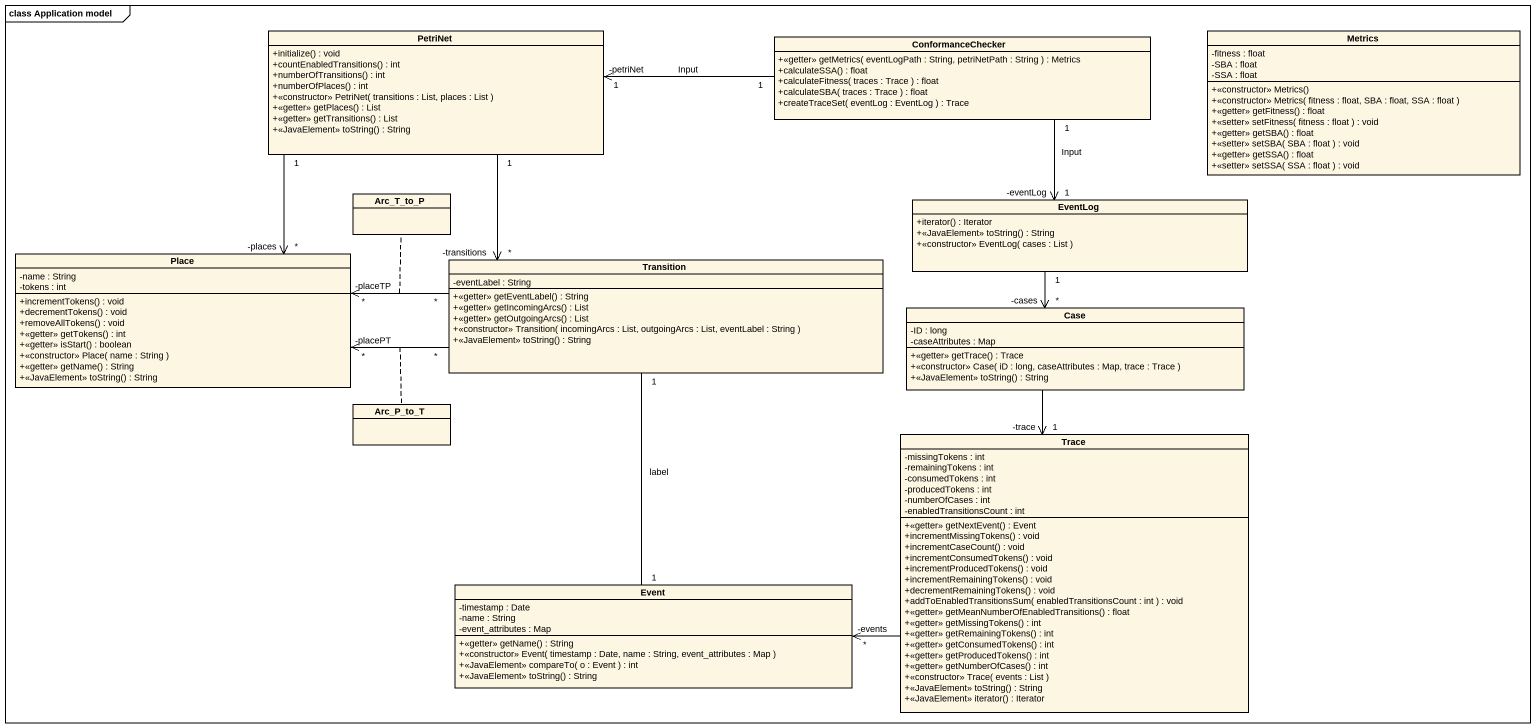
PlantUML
@startuml
mainframe class Application model
hide circle
hide empty members
skinparam classAttributeIconSize 0
class PetriNet {
  +initialize() : void
  +countEnabledTransitions() : int
  +numberOfTransitions() : int
  +numberOfPlaces() : int
  +<<constructor>> PetriNet( transitions : List, places : List )
  +<<getter>> getPlaces() : List
  +<<getter>> getTransitions() : List
  +<<JavaElement>> toString() : String
}
class ConformanceChecker {
  +<<getter>> getMetrics( eventLogPath : String, petriNetPath : String ) : Metrics
  +calculateSSA() : float
  +calculateFitness( traces : Trace ) : float
  +calculateSBA( traces : Trace ) : float
  +createTraceSet( eventLog : EventLog ) : Trace
}
class Metrics {
  -fitness : float
  -SBA : float
  -SSA : float
  +<<constructor>> Metrics()
  +<<constructor>> Metrics( fitness : float, SBA : float, SSA : float )
  +<<getter>> getFitness() : float
  +<<setter>> setFitness( fitness : float ) : void
  +<<getter>> getSBA() : float
  +<<setter>> setSBA( SBA : float ) : void
  +<<getter>> getSSA() : float
  +<<setter>> setSSA( SSA : float ) : void
}
class Arc_T_to_P
class EventLog {
  +iterator() : Iterator
  +<<JavaElement>> toString() : String
  +<<constructor>> EventLog( cases : List )
}
class Place {
  -name : String
  -tokens : int
  +incrementTokens() : void
  +decrementTokens() : void
  +removeAllTokens() : void
  +<<getter>> getTokens() : int
  +<<getter>> isStart() : boolean
  +<<constructor>> Place( name : String )
  +<<getter>> getName() : String
  +<<JavaElement>> toString() : String
}
class Transition {
  -eventLabel : String
  +<<getter>> getEventLabel() : String
  +<<getter>> getIncomingArcs() : List
  +<<getter>> getOutgoingArcs() : List
  +<<constructor>> Transition( incomingArcs : List, outgoingArcs : List, eventLabel : String )
  +<<JavaElement>> toString() : String
}
class Case {
  -ID : long
  -caseAttributes : Map
  +<<getter>> getTrace() : Trace
  +<<constructor>> Case( iD : long, caseAttributes : Map, trace : Trace )
  +<<JavaElement>> toString() : String
}
class Arc_P_to_T
class Trace {
  -missingTokens : int
  -remainingTokens : int
  -consumedTokens : int
  -producedTokens : int
  -numberOfCases : int
  -enabledTransitionsCount : int
  +<<getter>> getNextEvent() : Event
  +incrementMissingTokens() : void
  +incrementCaseCount() : void
  +incrementConsumedTokens() : void
  +incrementProducedTokens() : void
  +incrementRemainingTokens() : void
  +decrementRemainingTokens() : void
  +addToEnabledTransitionsSum( enabledTransitionsCount : int ) : void
  +<<getter>> getMeanNumberOfEnabledTransitions() : float
  +<<getter>> getMissingTokens() : int
  +<<getter>> getRemainingTokens() : int
  +<<getter>> getConsumedTokens() : int
  +<<getter>> getProducedTokens() : int
  +<<getter>> getNumberOfCases() : int
  +<<constructor>> Trace( events : List )
  +<<JavaElement>> toString() : String
  +<<JavaElement>> iterator() : Iterator
}
class Event {
  -timestamp : Date
  -name : String
  -event_attributes : Map
  +<<getter>> getName() : String
  +<<constructor>> Event( timestamp : Date, name : String, event_attributes : Map )
  +<<JavaElement>> compareTo( o : Event ) : int
  +<<JavaElement>> toString() : String
}
PetriNet "1" --> "-places\n*" Place
PetriNet "1" --> "-transitions\n*" Transition
ConformanceChecker "1" -left-> "1\n-petriNet" PetriNet : Input
ConformanceChecker "1" --> "1\n-eventLog" EventLog : Input
EventLog "1" --> "-cases\n*" Case
Place "-placeTP\n*" <-right- "*" Transition
(Place, Transition) .. Arc_T_to_P
Place "-placePT\n*" <-right- "*" Transition
(Place, Transition) .. Arc_P_to_T
Case --> "1\n-trace" Trace
Trace -left-> "-events\n*" Event
Event "1" -up- "1" Transition : label
@enduml
